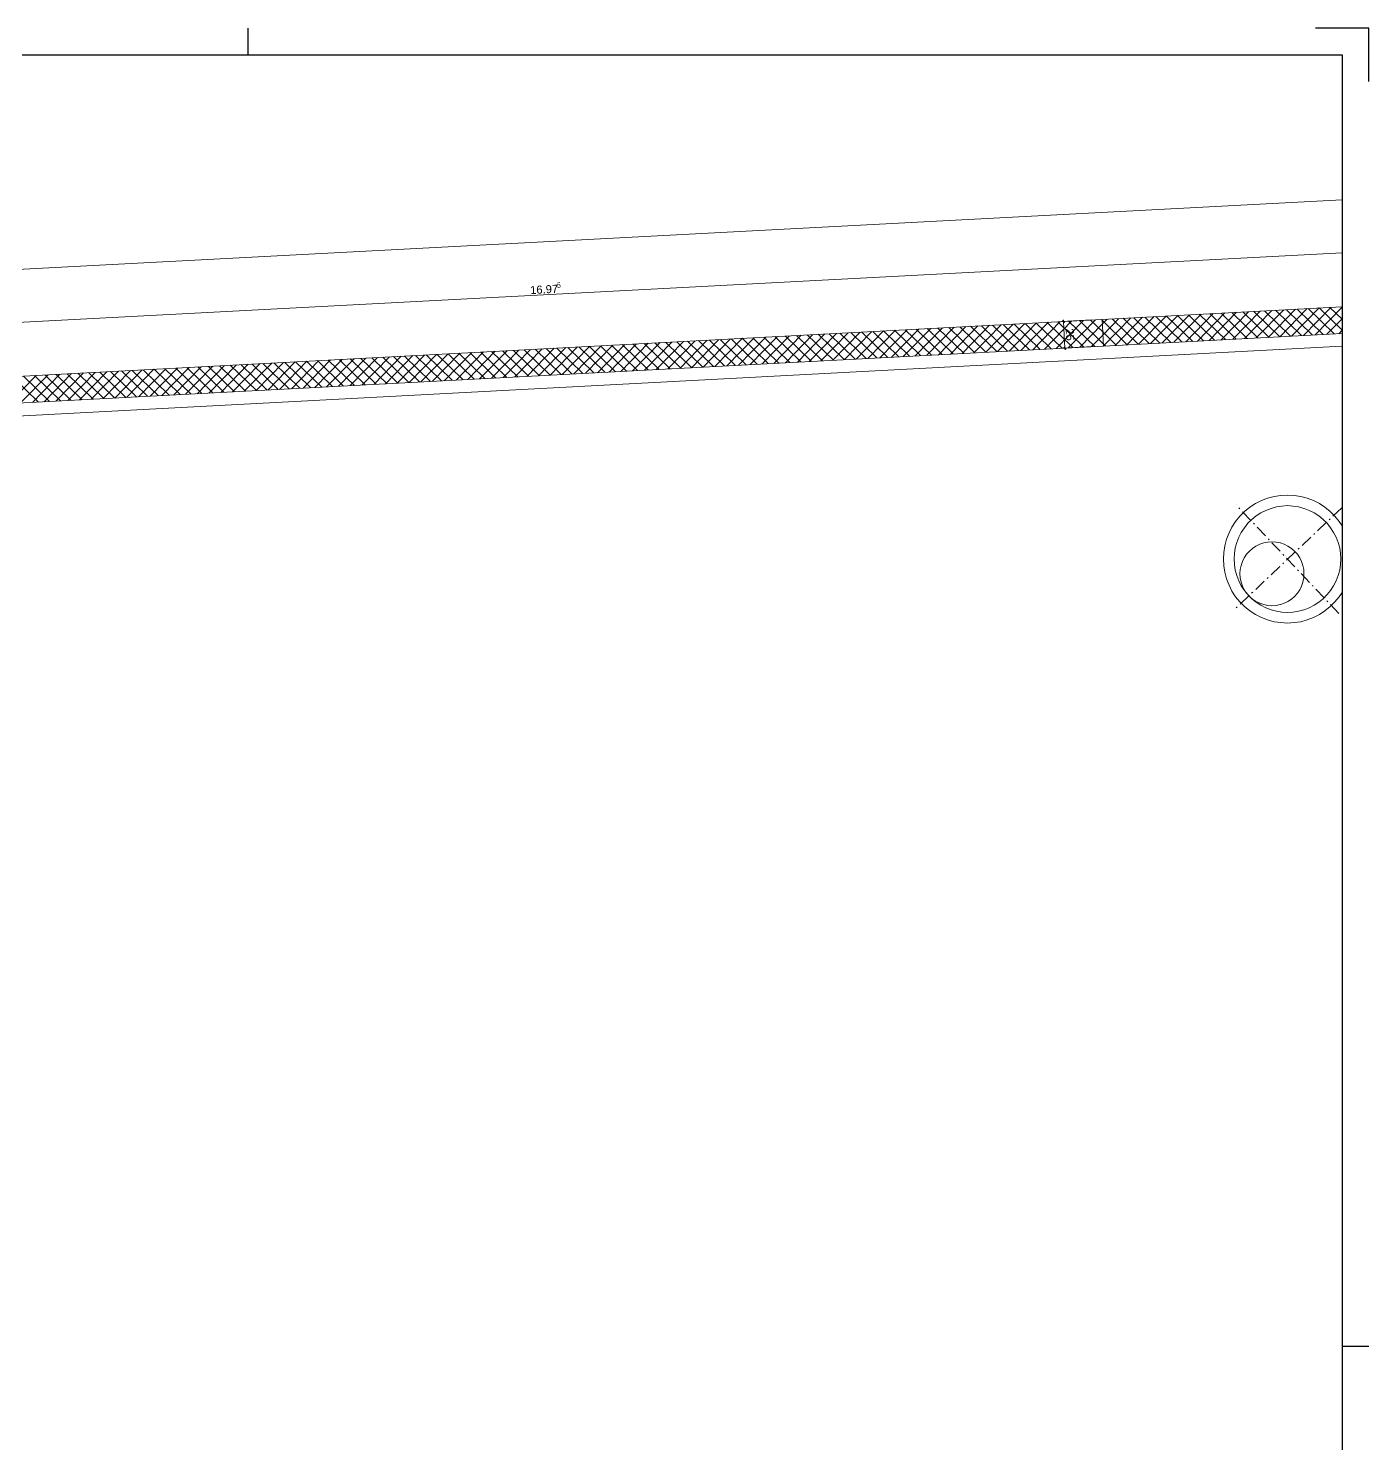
# Model space of a CAD drawing. Extents: x 0 to 1189, y 0 to 841.
# Drawn here: x 937.8 to 1189, y 575.7 to 841 of the extents above; entities that cross this region are included whole.
import ezdxf

# ---------------------------------------------------------------- set-up
doc = ezdxf.new("R2010")
doc.units = 0
doc.layers.get('0').update_dxf_attribs({"lineweight": 35})
for name, color, linetype, lineweight in [('152.0 Kanalisation', 7, 'Continuous', 25), ('211.5 Stahlbeton Kontur', 7, 'Continuous', 25), ('211.5 Stahlbeton Schraffur', 7, 'Continuous', 25), ('225.2 Dämmung Aussen', 7, 'Continuous', 25), ('Bemassung', 7, 'Continuous', 25), ('Hilfskörper', 7, 'Continuous', 25), ('X_Planrahmen', 7, 'Continuous', 25)]:
    doc.layers.add(name, color=color, linetype=linetype, lineweight=lineweight)
doc.styles.get("Standard").update_dxf_attribs({"font": 'arial.ttf'})

# ---------------------------------------------------------------- blocks, each defined once
blk = doc.blocks.new('Blockreferenz-A0SO6TNL06')
at = {"color": 0, "linetype": 'ByBlock', "lineweight": -2, "ltscale": 0.25}
for p, q in [((979, 836), (979, 841)), ((1189, 841), (1179, 841)), ((1189, 831), (1189, 841)), ((5, 836), (1184, 836)), ((1184, 836), (1184, 5)), ((1184, 594), (1189, 594))]:
    blk.add_line(p, q, dxfattribs=at)
blk = doc.blocks.new('Referenz-A0SO6TOG06', base_point=(4.4, 96.7))
at = {"layer": '152.0 Kanalisation', "color": 0, "lineweight": 13}
for p, q in [((1173.79, 753.51), (1172.52, 753.42)), ((1175.02, 753.42), (1173.79, 753.51)), ((1164.13, 751.65), (1164.13, 751.69)), ((1164.85, 750.93), (1164.68, 751.14)), ((1166.72, 751.22), (1165.75, 750.42)), ((1167.77, 751.9), (1166.71, 751.22)), ((1168.92, 752.49), (1167.77, 751.9)), ((1170.06, 752.92), (1168.92, 752.49)), ((1170.7, 751.01), (1169.73, 750.63)), ((1171.29, 753.25), (1170.06, 752.92)), ((1171.71, 751.31), (1170.7, 751.01)), ((1172.52, 753.42), (1171.29, 753.25)), ((1172.72, 751.43), (1171.71, 751.31)), ((1173.79, 751.52), (1172.73, 751.43)), ((1174.8, 751.43), (1173.79, 751.52)), ((1175.86, 751.31), (1174.8, 751.43)), ((1176.29, 753.25), (1175.02, 753.42)), ((1176.87, 751.01), (1175.85, 751.31)), ((1177.47, 752.92), (1176.28, 753.25)), ((1177.85, 750.63), (1176.88, 751.01)), ((1178.65, 752.49), (1177.47, 752.92)), ((1179.8, 751.9), (1178.65, 752.49)), ((1180.81, 751.22), (1179.8, 751.9)), ((1181.79, 750.42), (1180.81, 751.22)), ((1183.95, 751.14), (1182.3, 749.57)), ((1164.05, 748.56), (1163.37, 747.5)), ((1164.85, 749.53), (1164.05, 748.56)), ((1165.74, 750.42), (1164.86, 749.53)), ((1166.89, 748.77), (1165.37, 750.38)), ((1166.34, 748.22), (1165.7, 747.37)), ((1167.09, 748.94), (1166.33, 748.22)), ((1167.9, 749.61), (1167.1, 748.94)), ((1167.61, 748.05), (1167.43, 748.22)), ((1168.79, 750.16), (1167.91, 749.61)), ((1169.73, 750.63), (1168.79, 750.16)), ((1178.79, 750.16), (1177.86, 750.63)), ((1179.67, 749.61), (1178.78, 750.16)), ((1181.03, 748.39), (1179.42, 746.82)), ((1180.47, 748.94), (1179.67, 749.61)), ((1181.19, 748.22), (1180.47, 748.94)), ((1181.87, 747.37), (1181.19, 748.22)), ((1181.79, 749.06), (1181.58, 748.89)), ((1182.68, 749.53), (1181.79, 750.42)), ((1183.48, 748.56), (1182.68, 749.53)), ((1184, 747.75), (1183.48, 748.56)), ((1162.83, 746.4), (1162.36, 745.21)), ((1163.37, 747.5), (1162.82, 746.4)), ((1164.64, 745.59), (1164.26, 744.62)), ((1165.11, 746.52), (1164.64, 745.59)), ((1165.7, 747.37), (1165.11, 746.52)), ((1169.63, 745.85), (1168.11, 747.5)), ((1178.15, 745.63), (1176.5, 744.07)), ((1178.87, 746.31), (1178.7, 746.14)), ((1182.42, 746.52), (1181.87, 747.37)), ((1182.93, 745.59), (1182.43, 746.52)), ((1183.27, 744.62), (1182.93, 745.59)), ((1162.06, 743.98), (1161.84, 742.76)), ((1162.36, 745.21), (1162.06, 743.98)), ((1164, 743.6), (1163.83, 742.54)), ((1164.26, 744.62), (1164, 743.6)), ((1166.63, 743.01), (1166.12, 742.42)), ((1167.23, 743.52), (1166.64, 743.01)), ((1167.86, 743.94), (1167.23, 743.52)), ((1168.58, 744.32), (1167.86, 743.94)), ((1169.34, 744.53), (1168.57, 744.32)), ((1170.1, 744.7), (1169.34, 744.53)), ((1170.86, 744.75), (1170.1, 744.7)), ((1170.36, 745.13), (1170.19, 745.3)), ((1171.67, 744.7), (1170.86, 744.75)), ((1172.39, 742.97), (1170.86, 744.58)), ((1172.43, 744.53), (1171.67, 744.7)), ((1173.15, 744.32), (1172.44, 744.53)), ((1173.87, 743.94), (1173.15, 744.32)), ((1175.23, 742.88), (1173.61, 741.32)), ((1174.51, 743.52), (1173.87, 743.94)), ((1175.1, 743.01), (1174.51, 743.52)), ((1175.65, 742.42), (1175.1, 743.01)), ((1175.95, 743.56), (1175.78, 743.39)), ((1183.57, 743.6), (1183.27, 744.62)), ((1183.73, 742.54), (1183.57, 743.6)), ((1161.85, 742.76), (1161.77, 741.53)), ((1161.77, 741.53), (1161.85, 740.26)), ((1161.84, 740.26), (1162.06, 739.03)), ((1163.84, 742.54), (1163.8, 741.53)), ((1163.8, 741.53), (1163.84, 740.47)), ((1163.83, 740.47), (1164, 739.41)), ((1165.07, 740.3), (1164.94, 739.54)), ((1165.32, 741.06), (1165.07, 740.3)), ((1165.66, 741.74), (1165.32, 741.06)), ((1166.12, 742.42), (1165.65, 741.74)), ((1173.11, 742.21), (1172.89, 742.42)), ((1173.06, 740.81), (1172.89, 740.64)), ((1175.14, 740.05), (1173.62, 741.7)), ((1176.07, 741.74), (1175.65, 742.42)), ((1176.41, 741.06), (1176.07, 741.74)), ((1176.66, 740.3), (1176.41, 741.06)), ((1176.83, 739.54), (1176.66, 740.3)), ((1183.57, 739.41), (1183.73, 740.47)), ((1183.78, 741.53), (1183.74, 742.54)), ((1183.74, 740.47), (1183.78, 741.53)), ((1162.06, 739.03), (1162.36, 737.8)), ((1162.36, 737.8), (1162.83, 736.62)), ((1164, 739.41), (1164.26, 738.44)), ((1164.26, 738.44), (1164.64, 737.42)), ((1164.93, 739.54), (1164.85, 738.78)), ((1164.85, 738.78), (1164.93, 737.97)), ((1164.94, 737.97), (1165.07, 737.21)), ((1170.15, 738.06), (1169.97, 737.89)), ((1172.35, 740.13), (1170.7, 738.56)), ((1175.82, 739.33), (1175.65, 739.5)), ((1177.9, 737.13), (1176.37, 738.78)), ((1176.66, 737.21), (1176.83, 737.97)), ((1176.87, 738.78), (1176.83, 739.54)), ((1176.83, 737.97), (1176.87, 738.78)), ((1182.93, 737.42), (1183.27, 738.44)), ((1183.27, 738.44), (1183.57, 739.41)), ((1162.82, 736.62), (1163.37, 735.52)), ((1163.37, 735.52), (1164.05, 734.46)), ((1164.64, 737.42), (1165.11, 736.49)), ((1165.07, 737.21), (1165.32, 736.45)), ((1165.11, 736.49), (1165.7, 735.64)), ((1165.32, 736.45), (1165.66, 735.77)), ((1165.65, 735.77), (1166.12, 735.09)), ((1165.7, 735.64), (1166.34, 734.84)), ((1166.12, 735.09), (1166.63, 734.5)), ((1167.27, 735.3), (1167.06, 735.14)), ((1169.43, 737.38), (1167.82, 735.81)), ((1175.1, 734.5), (1175.65, 735.09)), ((1175.65, 735.09), (1176.07, 735.77)), ((1176.07, 735.77), (1176.41, 736.45)), ((1176.41, 736.45), (1176.66, 737.21)), ((1178.57, 736.41), (1178.4, 736.57)), ((1180.65, 734.25), (1179.12, 735.86)), ((1181.19, 734.84), (1181.87, 735.64)), ((1181.87, 735.64), (1182.42, 736.49)), ((1182.43, 736.49), (1182.93, 737.42)), ((1183.48, 734.46), (1184, 735.26)), ((1164.05, 734.46), (1164.85, 733.48)), ((1164.35, 732.55), (1164.18, 732.38)), ((1164.86, 733.48), (1165.74, 732.6)), ((1166.55, 734.63), (1164.9, 733.06)), ((1165.75, 732.6), (1166.72, 731.79)), ((1166.33, 734.84), (1167.09, 734.08)), ((1166.64, 734.5), (1167.23, 733.99)), ((1167.1, 734.08), (1167.9, 733.4)), ((1167.23, 733.99), (1167.86, 733.57)), ((1167.86, 733.57), (1168.58, 733.23)), ((1167.91, 733.4), (1168.79, 732.85)), ((1168.57, 733.23), (1169.34, 732.98)), ((1168.79, 732.85), (1169.73, 732.38)), ((1169.34, 732.98), (1170.1, 732.81)), ((1169.73, 732.38), (1170.7, 732)), ((1170.1, 732.81), (1170.86, 732.76)), ((1170.86, 732.76), (1171.67, 732.81)), ((1171.67, 732.81), (1172.43, 732.98)), ((1172.44, 732.98), (1173.15, 733.23)), ((1173.15, 733.23), (1173.87, 733.57)), ((1173.87, 733.57), (1174.51, 733.99)), ((1174.51, 733.99), (1175.1, 734.5)), ((1176.88, 732), (1177.85, 732.38)), ((1177.86, 732.38), (1178.79, 732.85)), ((1178.78, 732.85), (1179.67, 733.4)), ((1179.67, 733.4), (1180.47, 734.08)), ((1180.47, 734.08), (1181.19, 734.84)), ((1180.81, 731.79), (1181.79, 732.6)), ((1181.33, 733.48), (1181.16, 733.7)), ((1181.79, 732.6), (1182.68, 733.48)), ((1183.39, 731.33), (1181.83, 732.98)), ((1182.68, 733.48), (1183.48, 734.46)), ((1166.71, 731.79), (1167.77, 731.11)), ((1167.77, 731.11), (1168.92, 730.56)), ((1168.92, 730.56), (1170.06, 730.1)), ((1170.06, 730.1), (1171.29, 729.76)), ((1170.7, 732), (1171.71, 731.75)), ((1171.29, 729.76), (1172.52, 729.59)), ((1171.71, 731.75), (1172.72, 731.58)), ((1172.73, 731.58), (1173.79, 731.49)), ((1173.79, 731.49), (1174.8, 731.58)), ((1174.8, 731.58), (1175.86, 731.75)), ((1175.02, 729.59), (1176.29, 729.76)), ((1175.85, 731.75), (1176.87, 732)), ((1176.28, 729.76), (1177.47, 730.1)), ((1177.47, 730.1), (1178.65, 730.56)), ((1178.65, 730.56), (1179.8, 731.11)), ((1179.8, 731.11), (1180.81, 731.79)), ((1172.52, 729.59), (1173.79, 729.51)), ((1173.79, 729.51), (1175.02, 729.59))]:
    blk.add_line(p, q, dxfattribs=at)
at = {"layer": '211.5 Stahlbeton Kontur', "color": 0, "lineweight": 18}
for p, q in [((1184, 788.8), (1139.02, 786.44)), ((1139.02, 786.44), (865.85, 772.06)), ((1139.28, 781.44), (1139.02, 786.44)), ((1139.28, 781.44), (1184, 783.8)), ((870.85, 767.32), (1139.28, 781.44))]:
    blk.add_line(p, q, dxfattribs=at)
at = {"layer": '211.5 Stahlbeton Schraffur', "color": 0, "lineweight": 13}
for p, q in [((1163.53, 782.72), (1168.66, 788)), ((1165.73, 782.84), (1170.87, 788.11)), ((1167.94, 782.95), (1173.07, 788.23)), ((1174.37, 783.29), (1169.49, 788.04)), ((1170.14, 783.07), (1175.28, 788.34)), ((1176.41, 783.4), (1171.53, 788.15)), ((1172.35, 783.18), (1177.48, 788.46)), ((1178.45, 783.5), (1173.57, 788.25)), ((1174.55, 783.3), (1179.69, 788.58)), ((1180.49, 783.61), (1175.61, 788.36)), ((1176.76, 783.42), (1181.9, 788.69)), ((1182.53, 783.72), (1177.65, 788.47)), ((1178.97, 783.53), (1184, 788.71)), ((1184, 784.39), (1179.69, 788.58)), ((1184, 786.48), (1181.73, 788.68)), ((1184, 788.57), (1183.77, 788.79)), ((1112.79, 780.05), (1117.93, 785.33)), ((1115, 780.17), (1120.13, 785.44)), ((1117.21, 780.28), (1122.34, 785.56)), ((1123.36, 780.61), (1118.47, 785.36)), ((1119.41, 780.4), (1124.55, 785.68)), ((1125.4, 780.71), (1120.51, 785.46)), ((1121.62, 780.51), (1126.75, 785.79)), ((1127.44, 780.82), (1122.55, 785.57)), ((1123.82, 780.63), (1128.96, 785.91)), ((1129.48, 780.93), (1124.6, 785.68)), ((1126.03, 780.75), (1131.16, 786.02)), ((1131.52, 781.04), (1126.64, 785.79)), ((1128.23, 780.86), (1133.37, 786.14)), ((1133.56, 781.14), (1128.68, 785.89)), ((1130.44, 780.98), (1135.57, 786.26)), ((1135.6, 781.25), (1130.72, 786)), ((1132.65, 781.09), (1137.78, 786.37)), ((1137.64, 781.36), (1132.76, 786.11)), ((1139.26, 781.88), (1134.8, 786.21)), ((1134.85, 781.21), (1139.06, 785.54)), ((1139.14, 784.08), (1136.84, 786.32)), ((1139.02, 786.29), (1138.88, 786.43)), ((1143.76, 781.68), (1139.02, 786.29)), ((1139.06, 785.54), (1139.99, 786.49)), ((1139.17, 783.5), (1142.19, 786.6)), ((1139.28, 781.46), (1144.4, 786.72)), ((1145.8, 781.79), (1140.92, 786.54)), ((1141.47, 781.56), (1146.6, 786.84)), ((1147.84, 781.89), (1142.96, 786.64)), ((1143.67, 781.67), (1148.81, 786.95)), ((1149.88, 782), (1145, 786.75)), ((1145.88, 781.79), (1151.01, 787.07)), ((1151.92, 782.11), (1147.04, 786.86)), ((1148.09, 781.91), (1153.22, 787.18)), ((1153.97, 782.22), (1149.08, 786.97)), ((1150.29, 782.02), (1155.43, 787.3)), ((1156.01, 782.32), (1151.12, 787.07)), ((1152.5, 782.14), (1157.63, 787.42)), ((1158.05, 782.43), (1153.16, 787.18)), ((1154.7, 782.26), (1159.84, 787.53)), ((1160.09, 782.54), (1155.2, 787.29)), ((1156.91, 782.37), (1162.04, 787.65)), ((1162.13, 782.65), (1157.25, 787.4)), ((1159.11, 782.49), (1164.25, 787.76)), ((1164.17, 782.75), (1159.29, 787.5)), ((1161.32, 782.6), (1166.45, 787.88)), ((1166.21, 782.86), (1161.33, 787.61)), ((1168.25, 782.97), (1163.37, 787.72)), ((1170.29, 783.08), (1165.41, 787.83)), ((1172.33, 783.18), (1167.45, 787.93)), ((1181.17, 783.65), (1184, 786.55)), ((1064.27, 777.5), (1069.4, 782.77)), ((1066.47, 777.61), (1071.61, 782.89)), ((1072.34, 777.92), (1067.46, 782.67)), ((1068.68, 777.73), (1073.81, 783.01)), ((1074.38, 778.03), (1069.5, 782.78)), ((1070.88, 777.84), (1076.02, 783.12)), ((1076.42, 778.14), (1071.54, 782.89)), ((1073.09, 777.96), (1078.22, 783.24)), ((1078.46, 778.24), (1073.58, 782.99)), ((1075.3, 778.08), (1080.43, 783.35)), ((1080.5, 778.35), (1075.62, 783.1)), ((1077.5, 778.19), (1082.64, 783.47)), ((1082.54, 778.46), (1077.66, 783.21)), ((1084.58, 778.57), (1079.7, 783.32)), ((1079.71, 778.31), (1084.84, 783.59)), ((1086.62, 778.67), (1081.74, 783.42)), ((1081.91, 778.43), (1087.05, 783.7)), ((1088.66, 778.78), (1083.78, 783.53)), ((1084.12, 778.54), (1089.25, 783.82)), ((1090.7, 778.89), (1085.82, 783.64)), ((1086.32, 778.66), (1091.46, 783.93)), ((1092.75, 779), (1087.86, 783.75)), ((1088.53, 778.77), (1093.67, 784.05)), ((1094.79, 779.1), (1089.9, 783.85)), ((1090.74, 778.89), (1095.87, 784.17)), ((1096.83, 779.21), (1091.94, 783.96)), ((1092.94, 779.01), (1098.08, 784.28)), ((1098.87, 779.32), (1093.99, 784.07)), ((1095.15, 779.12), (1100.28, 784.4)), ((1100.91, 779.42), (1096.03, 784.17)), ((1097.35, 779.24), (1102.49, 784.51)), ((1102.95, 779.53), (1098.07, 784.28)), ((1099.56, 779.35), (1104.69, 784.63)), ((1104.99, 779.64), (1100.11, 784.39)), ((1101.77, 779.47), (1106.9, 784.75)), ((1107.03, 779.75), (1102.15, 784.5)), ((1103.97, 779.59), (1109.11, 784.86)), ((1109.07, 779.85), (1104.19, 784.6)), ((1106.18, 779.7), (1111.31, 784.98)), ((1111.11, 779.96), (1106.23, 784.71)), ((1113.15, 780.07), (1108.27, 784.82)), ((1108.38, 779.82), (1113.52, 785.1)), ((1115.19, 780.18), (1110.31, 784.93)), ((1110.59, 779.93), (1115.72, 785.21)), ((1117.23, 780.28), (1112.35, 785.03)), ((1119.27, 780.39), (1114.39, 785.14)), ((1121.31, 780.5), (1116.43, 785.25)), ((1137.06, 781.33), (1139.17, 783.5)), ((1141.72, 781.57), (1139.14, 784.08)), ((1183.38, 783.76), (1184, 784.4)), ((1013.54, 774.83), (1018.67, 780.1)), ((1015.74, 774.94), (1020.88, 780.22)), ((1017.95, 775.06), (1023.08, 780.34)), ((1023.36, 775.34), (1018.48, 780.09)), ((1020.15, 775.18), (1025.29, 780.45)), ((1025.4, 775.45), (1020.52, 780.2)), ((1022.36, 775.29), (1027.49, 780.57)), ((1027.44, 775.56), (1022.56, 780.31)), ((1024.56, 775.41), (1029.7, 780.68)), ((1029.49, 775.67), (1024.6, 780.42)), ((1031.53, 775.77), (1026.64, 780.52)), ((1026.77, 775.52), (1031.9, 780.8)), ((1033.57, 775.88), (1028.68, 780.63)), ((1028.98, 775.64), (1034.11, 780.92)), ((1035.61, 775.99), (1030.73, 780.74)), ((1031.18, 775.76), (1036.32, 781.03)), ((1037.65, 776.1), (1032.77, 780.85)), ((1033.39, 775.87), (1038.52, 781.15)), ((1039.69, 776.2), (1034.81, 780.95)), ((1035.59, 775.99), (1040.73, 781.27)), ((1041.73, 776.31), (1036.85, 781.06)), ((1037.8, 776.1), (1042.93, 781.38)), ((1043.77, 776.42), (1038.89, 781.17)), ((1040, 776.22), (1045.14, 781.5)), ((1045.81, 776.53), (1040.93, 781.28)), ((1042.21, 776.34), (1047.34, 781.61)), ((1047.85, 776.63), (1042.97, 781.38)), ((1044.42, 776.45), (1049.55, 781.73)), ((1049.89, 776.74), (1045.01, 781.49)), ((1046.62, 776.57), (1051.76, 781.85)), ((1051.93, 776.85), (1047.05, 781.6)), ((1048.83, 776.68), (1053.96, 781.96)), ((1053.97, 776.96), (1049.09, 781.71)), ((1051.03, 776.8), (1056.17, 782.08)), ((1056.01, 777.06), (1051.13, 781.81)), ((1058.05, 777.17), (1053.17, 781.92)), ((1053.24, 776.92), (1058.37, 782.19)), ((1060.1, 777.28), (1055.21, 782.03)), ((1055.44, 777.03), (1060.58, 782.31)), ((1062.14, 777.38), (1057.25, 782.13)), ((1057.65, 777.15), (1062.78, 782.43)), ((1064.18, 777.49), (1059.29, 782.24)), ((1059.86, 777.26), (1064.99, 782.54)), ((1066.22, 777.6), (1061.33, 782.35)), ((1062.06, 777.38), (1067.2, 782.66)), ((1068.26, 777.71), (1063.38, 782.46)), ((1070.3, 777.81), (1065.42, 782.56)), ((1139.68, 781.46), (1139.26, 781.88)), ((1139.26, 781.44), (1139.28, 781.46)), ((962.8, 772.16), (967.94, 777.44)), ((965.01, 772.27), (970.14, 777.55)), ((967.21, 772.39), (972.35, 777.67)), ((972.35, 772.66), (967.47, 777.41)), ((969.42, 772.51), (974.55, 777.78)), ((974.39, 772.77), (969.51, 777.52)), ((976.43, 772.87), (971.55, 777.63)), ((971.63, 772.62), (976.76, 777.9)), ((978.47, 772.98), (973.59, 777.73)), ((973.83, 772.74), (978.97, 778.02)), ((980.51, 773.09), (975.63, 777.84)), ((976.04, 772.85), (981.17, 778.13)), ((982.55, 773.2), (977.67, 777.95)), ((978.24, 772.97), (983.38, 778.25)), ((984.59, 773.3), (979.71, 778.05)), ((980.45, 773.09), (985.58, 778.36)), ((986.63, 773.41), (981.75, 778.16)), ((982.65, 773.2), (987.79, 778.48)), ((988.67, 773.52), (983.79, 778.27)), ((984.86, 773.32), (989.99, 778.6)), ((990.71, 773.63), (985.83, 778.38)), ((987.07, 773.43), (992.2, 778.71)), ((992.75, 773.73), (987.87, 778.48)), ((989.27, 773.55), (994.41, 778.83)), ((994.79, 773.84), (989.91, 778.59)), ((991.48, 773.67), (996.61, 778.94)), ((996.83, 773.95), (991.95, 778.7)), ((993.68, 773.78), (998.82, 779.06)), ((998.88, 774.06), (993.99, 778.81)), ((995.89, 773.9), (1001.02, 779.18)), ((1000.92, 774.16), (996.03, 778.91)), ((1002.96, 774.27), (998.07, 779.02)), ((998.09, 774.02), (1003.23, 779.29)), ((1005, 774.38), (1000.12, 779.13)), ((1000.3, 774.13), (1005.44, 779.41)), ((1007.04, 774.49), (1002.16, 779.24)), ((1002.51, 774.25), (1007.64, 779.52)), ((1009.08, 774.59), (1004.2, 779.34)), ((1004.71, 774.36), (1009.85, 779.64)), ((1011.12, 774.7), (1006.24, 779.45)), ((1006.92, 774.48), (1012.05, 779.76)), ((1013.16, 774.81), (1008.28, 779.56)), ((1009.12, 774.6), (1014.26, 779.87)), ((1015.2, 774.92), (1010.32, 779.67)), ((1011.33, 774.71), (1016.46, 779.99)), ((1017.24, 775.02), (1012.36, 779.77)), ((1019.28, 775.13), (1014.4, 779.88)), ((1021.32, 775.24), (1016.44, 779.99)), ((934.13, 770.65), (939.26, 775.93)), ((939.7, 770.94), (934.81, 775.69)), ((936.33, 770.77), (941.47, 776.04)), ((941.74, 771.05), (936.86, 775.8)), ((938.54, 770.88), (943.67, 776.16)), ((943.78, 771.16), (938.9, 775.91)), ((940.75, 771), (945.88, 776.27)), ((945.82, 771.26), (940.94, 776.01)), ((942.95, 771.11), (948.09, 776.39)), ((947.86, 771.37), (942.98, 776.12)), ((949.9, 771.48), (945.02, 776.23)), ((945.16, 771.23), (950.29, 776.51)), ((951.94, 771.59), (947.06, 776.34)), ((947.36, 771.35), (952.5, 776.62)), ((953.98, 771.69), (949.1, 776.44)), ((949.57, 771.46), (954.7, 776.74)), ((956.02, 771.8), (951.14, 776.55)), ((951.77, 771.58), (956.91, 776.85)), ((958.06, 771.91), (953.18, 776.66)), ((953.98, 771.69), (959.11, 776.97)), ((960.1, 772.02), (955.22, 776.77)), ((956.19, 771.81), (961.32, 777.09)), ((962.14, 772.12), (957.26, 776.87)), ((958.39, 771.93), (963.53, 777.2)), ((964.18, 772.23), (959.3, 776.98)), ((960.6, 772.04), (965.73, 777.32)), ((966.23, 772.34), (961.34, 777.09)), ((968.27, 772.45), (963.38, 777.2)), ((970.31, 772.55), (965.42, 777.3))]:
    blk.add_line(p, q, dxfattribs=at)
at = {"layer": '225.2 Dämmung Aussen', "color": 0, "lineweight": 13}
blk.add_line((1139.02, 786.44), (1139.28, 781.44), dxfattribs=at)
at = {"layer": 'Bemassung', "color": 0, "lineweight": 13}
for p, q in [((865.31, 782.17), (1184, 798.94)), ((1131.43, 786.04), (1137.02, 786.33)), ((1132.02, 785.87), (1131.6, 786.25)), ((1131.79, 786.36), (1131.81, 786.06)), ((1131.81, 786.06), (1132.07, 781.06)), ((1131.7, 781.04), (1137.28, 781.34)), ((1131.86, 781.25), (1132.28, 780.88)), ((1132.07, 781.06), (1132.09, 780.76))]:
    blk.add_line(p, q, dxfattribs=at)
at = {"layer": 'Hilfskörper', "color": 0, "lineweight": 13}
for p, q in [((845.85, 791.04), (1184, 808.83)), ((1184, 781.39), (873.25, 765.04))]:
    blk.add_line(p, q, dxfattribs=at)
at = {"layer": 'Bemassung', "color": 0, "linetype": 'Continuous', "lineweight": 13, "ltscale": 0.13, "attachment_point": 1}
for s, insert, char_height, rotation in [('{\\fArial;5}', (1036.78, 793.33), 0.99, 3.0119), ('{\\fArial;16.97}', (1031.79, 792.67), 1.5, 3.0119), ('{\\fArial;25}', (1133.7, 784.8), 1.5, 273.0119)]:
    blk.add_mtext(s, dxfattribs=dict(at, insert=insert, char_height=char_height, rotation=rotation))

msp = doc.modelspace()

# ---------------------------------------------------------------- block references
at = {"color": 8, "lineweight": 25, "ltscale": 0.25, "true_color": 0x808080}
msp.add_blockref('Referenz-A0SO6TOG06', (4.4, 96.7), dxfattribs=at)
at = {"layer": 'X_Planrahmen', "ltscale": 0.25}
msp.add_blockref('Blockreferenz-A0SO6TNL06', (0, 0), dxfattribs=at)

doc.saveas('drawing.dxf')
